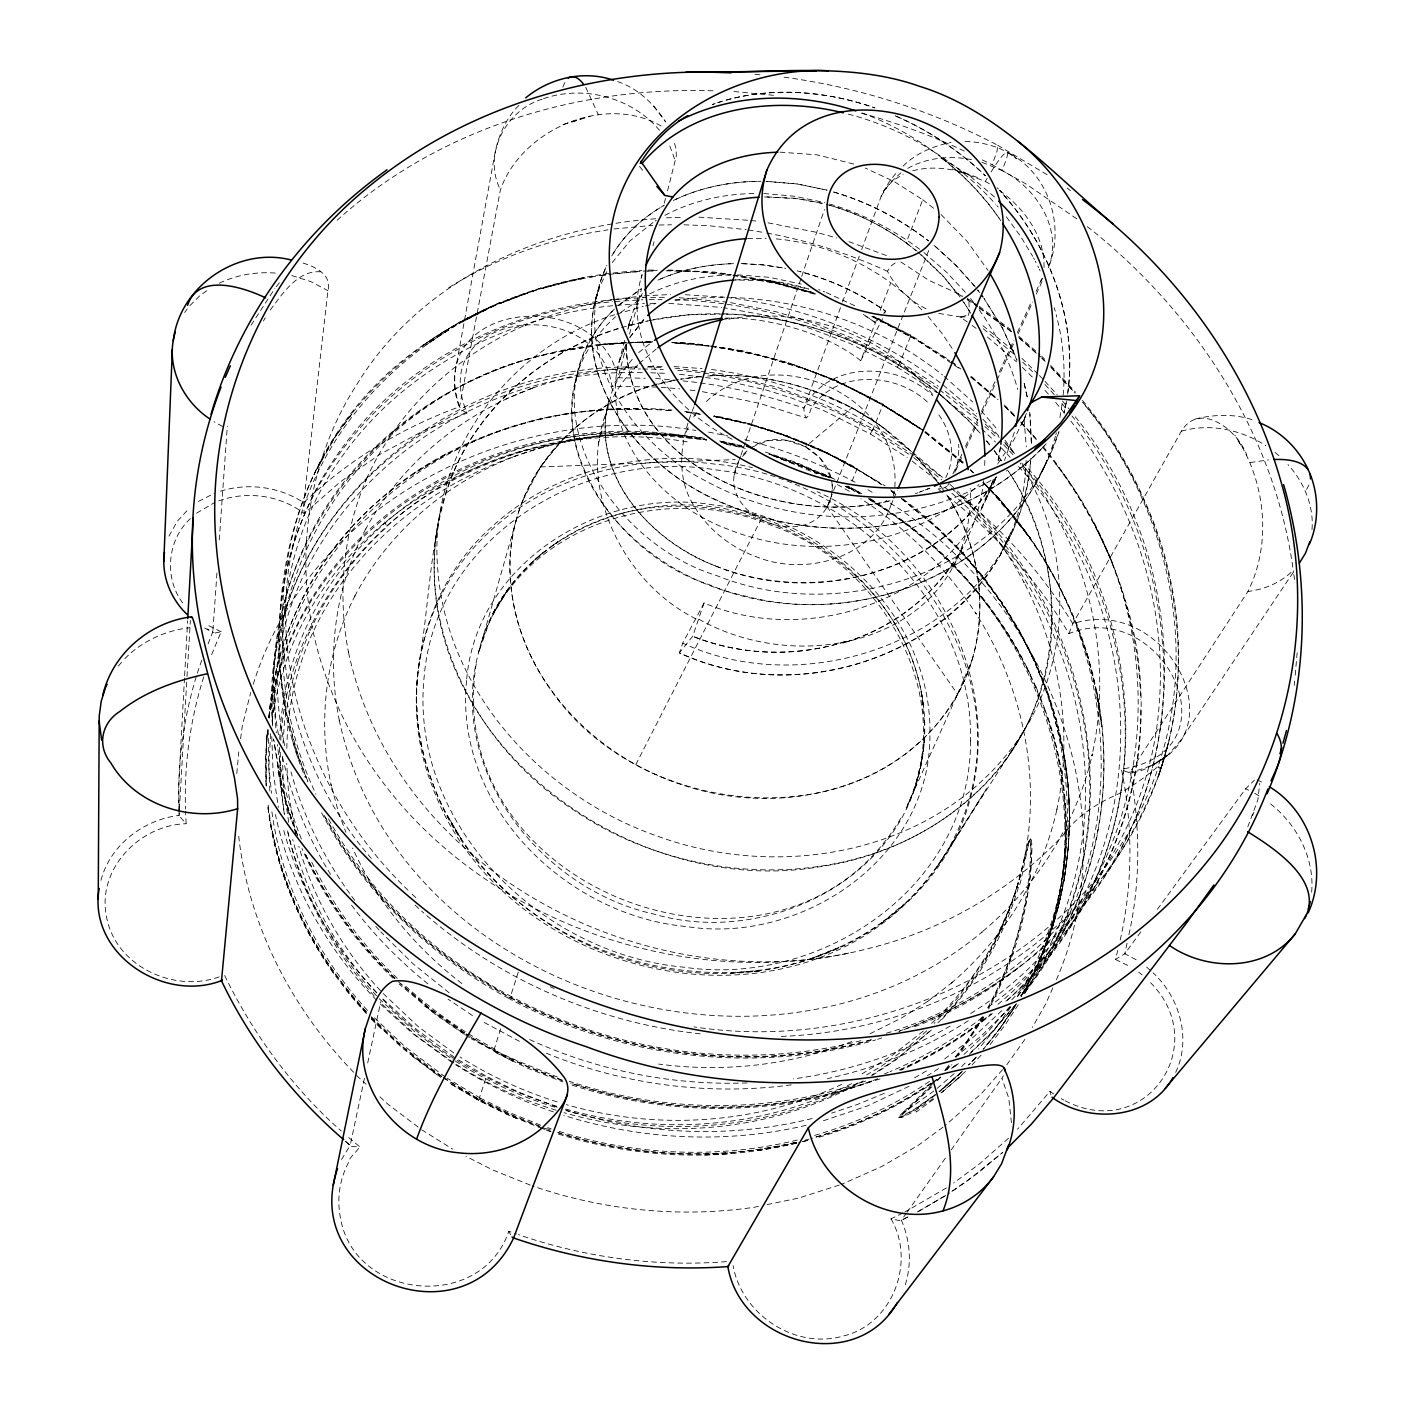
<?xml version="1.0" encoding="UTF-8"?>
<svg xmlns="http://www.w3.org/2000/svg" width="1415" height="1415" viewBox="0 0 1415 1415"><rect width="100%" height="100%" fill="white"/><g stroke="black" fill="none" stroke-linecap="round" stroke-linejoin="round"><path stroke-width="0.75" stroke-dasharray="5 3.75" d="M279.02 636.184L280.453 673.399L285.971 710.878L298.848 758.316L307.798 781.717M1011.442 1122.696L1008.754 1098.146L1001.926 1078.248L1004.562 1073.614M271.786 736.561L273.042 770.91L278.348 807.381M984.858 460.459L984.575 469.161M1140.773 709.782C1142.223 820.824 1085.977 925.905 1006.826 1000.953M1297.148 652.775L1294.902 678.829M626.138 344.694C629.321 469.851 784.405 527.459 890.406 500.698M236.783 773.563L238.781 751.896M894.828 486.919C901.656 393.565 768.769 337.937 704.334 403.576M1044.005 267.488C1044.871 234.978 1022.603 206.413 997.062 188.584M268.266 729.751L268.549 764.259L271.574 793.249M280.258 752.179L281.143 788.403L284.503 814.722M466.26 1033.887C495.232 1053.379 525.849 1064.133 558.89 1077.664M279.374 747.332L280.241 783.769L284.556 816.331M279.728 739.302C286.272 546.172 476.413 417.885 658.364 433.521M1026.123 460.459C1022.638 628.384 821.637 719.651 679.377 652.863L682.72 643.135L704.086 602.949C812.44 649.308 958.839 595.963 993.595 478.765M266.409 741.584L266.02 785.413L265.578 757.432L267.559 729.786L266.409 741.584L267.541 730.794M184.498 677.944L178.715 783.397L179.121 815.783L186.161 823.742L185.524 811.22M184.622 675.733L187.629 620.814M1311.988 529.546C1314.004 505.668 1303.816 482.073 1288.004 464.562M100.978 880.307C110.122 845.02 143.569 819.621 179.086 815.429L186.868 678.758M186.992 676.671L190.371 620.495M279.286 626.951C281.709 558.465 298.795 489.112 338.362 432.318M286.838 748.305C289.438 538.991 513.309 403.204 706.704 440.012L657.091 435.024C482.037 417.443 292.852 536.515 269.098 718.059M1311.652 892.158C1314.73 856.871 1295.68 822.327 1267.663 801.704M626.191 342.589C557.563 345.189 489.873 366.361 431.628 402.656L430.974 403.063C378.336 436.952 334.223 484.62 306.931 541.149C278.826 598.368 270.601 663.44 272.423 726.532M283.035 743.123L284.468 722.004L289.774 691.015L298.123 660.964L297.575 662.362L309.354 632.081L308.806 633.46C327.007 593.416 353.502 557.386 385.924 527.689L386.348 525.354L384.579 522.029M272.334 721.42C278.702 550.913 436.581 417.956 601.64 410.297M216.955 573.004L212.816 631.886L215.328 632.983L221.147 631.727L210.393 657.692M219.272 539.999L227.32 426.145M739.532 459.433C707.836 516.882 815.96 558.394 831.649 495.126M614.8 299.52C505.013 309.867 397.226 365.371 335.019 458.053C271.362 550.523 262.589 674.672 305.269 777.56M637.794 364.946C557.881 442.524 606.327 575.87 698.161 619.982L698.674 619.116C808.106 680.686 973.874 636.538 970.602 488.546M657.108 387.038L612.005 386.401C598.421 291.773 424.058 310.433 467.038 413.039L422.324 431.38L379.751 454.445L340.131 481.984L304.207 513.557L303.712 502.679L327.944 290.676C332.242 273.979 313.935 266.091 301.006 262.465M1063.143 395.086C1065.601 368.13 1063.072 340.785 1056.156 314.643M280.771 740.204C287.935 601.711 397.014 483.258 528.785 449.068C576.595 435.625 626.863 431.31 676.317 435.643C679.412 434.794 668.092 434.14 667.668 434.157M269.08 716.45C277.075 605.744 348.285 504.766 446.079 453.95L446.662 453.614C515.431 417.301 594.831 403.187 672.072 410.032M270.619 733.624L268.85 766.541L269.964 794.31M1294.247 685.338L1294.69 681.004M267.506 730.511L265.825 754.46L266.374 786.156M268.885 717.829C272.193 679.395 282.063 641.561 298.477 606.628M268.903 717.493L270 707.022M614.711 314.731C508.144 347.577 428.002 454.905 437.659 567.804C446.22 692.483 543.501 796.963 658.665 836.601C775.261 878.786 920.581 856.128 1003.217 758.776C1073.879 677.785 1076.974 552.416 1020.18 463.112M440.472 511.08C392.733 725.011 623.343 902.841 823.07 866.157C912.003 852.838 996.585 796.84 1032.543 712.736C1066.875 634.804 1054.21 541.538 1008.311 471.053C1074.551 568.282 1065.336 711.604 976.881 792.188C869.093 894.068 692.784 891.185 573.871 810.176C474.679 746.13 409.625 619.682 442.966 502.184C465.517 418.645 535.967 353.697 617.612 328.634M273.236 677.52C285.848 493.923 464.686 365.618 640.588 368.997M983.602 480.711C975.996 556.042 917.804 620.318 846.276 641.968M443.514 1077.558L479.066 1099.455L519.075 1118.575L539.858 1126.694M1067.6 394.113C1078.089 320.338 1049.399 244.671 999.627 190.441C1048.975 244.264 1077.629 319.118 1067.83 392.362M1059.923 417.567L1062.4 402.037M280.612 608.715C294.833 440.826 450.023 314.218 612.536 301.784M618.443 328.704C561.26 346.091 509.595 382.351 475.635 431.77C427.666 499.654 433.149 586.641 418.699 664.838C408.9 734.898 433.132 806.851 477.598 861.01C550.541 950.013 675.132 992.463 787.147 965.631C821.549 956.964 854.625 942.461 883.278 921.377C930.416 888.585 956.275 835.664 986.573 788.792L936.978 866.953L1017.916 741.106L1031.942 716.485M324.123 815.358L344.199 848.699L359.481 870.154L385.163 900.895L404.053 920.281L430.496 943.911L459.663 966.144L510.267 997.964L511.629 996.744C617.524 1053.255 744.661 1070.713 861.222 1040.609M1000.493 447.228L997.717 463.147M240.568 738.789L242.354 725.7L250.685 692.536M435.625 540.459L437.518 526.751M1000.476 446.733L997.451 464.102M476.254 663.812C438.685 894.846 785.343 1019.384 902.186 815.801M893.484 495.94L894.298 490.527M272.158 720.978C296.566 527.636 504.341 410.067 687.265 441.869M269.08 717.759C294.019 522.63 503.899 404.283 688.521 436.492M1082.422 400.339C1115.851 440.224 1141.321 486.512 1158.443 535.577L1158.708 536.356C1184.32 612.695 1185.876 697.471 1159.239 773.757C1159.999 771.953 1161.007 768.274 1158.602 766.541C1096.006 953.905 882.854 1055.908 694.058 1026.883M1159.982 771.423L1164.952 755.575L1158.531 775.774L1158.85 774.854M661.141 126.006C604.7 93.213 521.268 129.862 500.397 189.893L459.574 406.759L461.626 410.067L467.038 413.039M627.836 329.394L633.319 310.716L642.304 293.506M364.433 1078.371L350.213 1145.283C351.203 1147.229 354.404 1146.486 356.279 1146.734C364.911 1145.637 348.231 1157.24 349.027 1161.556C340.06 1177.881 336.841 1197.232 340.078 1215.573C352.176 1300.385 481.401 1312.572 508.799 1231.262L516.475 1233.951M367.705 1062.948L380.759 1001.572M674.601 380.281C580.203 395.634 500.539 484.319 510.603 582.343C518.102 678.298 594.848 757.609 684.294 785.52C772.625 814.952 881.545 794.611 940.922 719.245C992.799 655.711 991.013 560.393 945.998 493.711M1127.083 943.151L1124.819 953.745L1115.391 959.423L1118.434 947.82M1128.887 934.678C1140.879 881.244 1140.065 825.458 1130.32 771.723L1247.924 591.47C1272.421 542.617 1265.399 479.72 1234.747 435.042M667.562 190.795L676.335 156.021L676.016 148.38L673.735 141.022M479.42 649.538C445.23 767.691 539.911 889.257 654.314 914.161C765.144 946.494 902.062 880.678 921.625 761.217C943.009 647.61 852.414 538.461 744.414 513.415C638.006 482.179 505.084 539.168 478.571 652.527M1120.22 940.02C1132.937 884.021 1132.955 825.334 1121.423 769.123C1240.495 751.56 1162.122 595.892 1068.891 633.637C1037.036 579.584 994.356 532.093 944.566 493.976M1042.413 447.83C960.467 533.561 822.628 550.187 717.387 500.326C638.59 466.384 569.06 377.628 598.527 288.855C566.884 385.711 649.644 478.5 736.684 508.516C838.14 547.817 964.057 528.662 1041.139 449.156M595.856 299.202L600.827 280.223L606.77 265.401M598.35 444.009L612.412 390.062L621.256 373.1L633.991 357.128M516.475 519.464L478.836 651.837L490.368 619.275L507.826 589.542L492.579 614.145C507.737 584.837 530.943 560.446 557.899 541.644L552.416 545.748C686.735 448.643 905.105 540.919 923.57 707.146L920.917 689.901L924.649 724.48L924.526 721.509L923.924 745.298L920.528 767.814L914.338 789.747L922.032 758.9L924.154 741.778C922.704 764.843 916.018 787.253 906.184 808.089L957.548 694.199C992.198 632.558 984.805 553.601 946.918 495.162M628.048 328.333L630.135 319.896L627.959 328.103M639.509 166.404L644.196 172.135M937.897 1022.904C976.562 982.841 1004.88 932.945 1019.26 879.14C1020.746 880.307 1030.315 817.463 1031.995 846.842C1030.774 903.318 1015.758 959.37 988.696 1008.948M732.139 439.251C672.903 410.474 620.159 342.872 642.162 274.28M595.609 300.033L600.084 286.113L606.787 271.662M624.705 340.396L618.744 362.912C599.783 436.881 661.99 504.642 727.222 528.945C810.406 562.728 913.577 547.428 979.021 484.461M626.757 344.659L617.842 378.159L612.005 386.401M629.551 334.082L641.649 288.483L619.487 304.526M652.987 245.715L654.048 241.735M664.254 203.229L666.465 194.952M693.969 406.777C680.527 438.508 674.637 476.731 694.8 507.136C709.039 530.625 732.033 548.153 757.803 557.315C807.558 576.949 877.123 556.679 892.122 501.087M1014.36 432.247L1004.491 460.441M905.299 1284.714C911.932 1263.683 910.216 1240.389 901.39 1220.243L905.901 1213.875M1055.891 434.547L1056.351 432.849M1159.769 772.095L1168.33 743.07L1159.292 773.404M1020.569 874.222C1012.68 903.955 1000.936 932.697 985.211 959.158L985.689 958.397L958.362 997.239L934.218 1023.452M1055.413 436.227C1015.917 578.275 838.741 639.668 709.393 584.731C602.896 551.089 515.679 405.734 615.56 316.748M203.742 676.812C190.264 719.474 184.091 764.418 185.489 809.132M641.048 278.454L642.021 275.341M542.334 1128.657L506.959 1114.383L478.588 1100.304L486.477 1076.355L457.982 1059.57M1068.891 633.637L1072.8 623.732L1181.366 431.186C1200.256 400.215 1238.514 431.186 1246.845 455.329M1159.628 772.608C1117.337 885.047 1027.909 985.795 912.215 1027.573M656.171 384.65C590.639 402.656 533.19 453.985 516.104 520.844C500.662 578.47 516.05 641.19 550.329 689.123C640.27 821.956 872.737 843.871 957.548 694.199L827.138 506.853C850.044 463.059 790.101 423.403 753.364 446.167M1047.684 717.547C1073.808 795.265 1072.057 882.482 1040.043 958.203C1061.215 907.422 1069.245 851.459 1064.115 796.716L1064.168 797.229C1056.687 718.82 1022.284 644.09 970.902 584.766L971.097 584.979C941.7 551.319 907.068 522.365 868.969 499.053M993.401 479.225L980.683 510.019L996.673 476.837M734.173 475.21L740.558 456.391M740.947 455.259L745.192 442.771M745.9 440.684L801.102 278.224M801.686 276.473L824.45 209.491M954.842 472.398L957.69 462.811L958.875 449.404M1159.044 774.164L1158.655 775.261M1159.115 774.111L1158.195 776.658M1158.584 775.491L1157.983 777.277C1102.32 933.051 940.409 1031.73 778.834 1036.47M704.086 602.949L692.696 636.255L679.377 652.863C828.73 721.031 1017.792 625.2 1030.827 458.336C1020.781 623.82 822.734 707.871 682.72 643.135M1159.504 772.802L1159.026 774.359M1158.407 776.074C1204.059 649.202 1168.029 502.944 1082.157 401.63M1158.337 776.287L1158.248 776.534M1158.903 774.73L1158.461 775.968M1011 957.301C1022.125 920.953 1035.692 875.407 1029.819 839.042C1023.063 863.575 1018.199 888.815 1007.975 912.321L1017.562 885.383L1016.961 887.24L1024.601 857.791L1024.177 859.595C1041.635 775.049 1021.966 685.143 975.536 612.907L976.102 613.827C946.228 568.034 906.927 528.29 860.851 498.77M1010.876 957.69L998.477 987.9L988.36 1007.869M840.492 307.674L803.897 408.139C804.162 415.886 806.568 423.863 810.972 408.9C836.389 368.572 898.437 372.286 929.39 403.983M842.562 301.979L860.249 253.48M861.7 249.482L882.093 193.873L889.504 181.262L897.234 171.693M253.25 684.276C309.319 502.643 514.052 399.967 695.985 430.461M1247.782 826.838L1257.864 799.864L1259.704 783.344M1252.54 815.73L1253.867 812.263M724.763 318.18C760.881 316.518 823.601 330.544 860.691 360.737L877.335 317.809M880.183 310.398L890.796 282.788C856.5 257.831 815.465 241.647 773.032 238.657M916.513 250.88L906.131 242.867L922.704 199.727L894.28 181.633L865.308 168.084M860.691 360.737L882.624 318.623M884.729 313.193L885.525 311.141C858.764 292.551 828.659 278.702 797.016 270.849M201.761 660.186C183.915 709.764 176.999 762.88 179.086 815.429M208.076 643.931L212.816 631.727L207.156 628.95M827.138 506.853L903.513 314.095M904.327 312.043L929.514 248.492M562.799 87.129L565.275 81.681M482.851 638.607C522.117 523.921 667.456 480.552 773.28 526.097C881.757 564.32 958.273 695.596 907.404 805.56M852.042 481.171L857.225 468.471C812.723 443.178 764.224 425.278 713.974 415.568M908.89 454.215L872.365 430.832L883.208 404.159L836.796 380.759L788.155 362.576M937.791 388.506L899.374 363.973L910.977 335.355L949.553 360.241M1076.78 218.83L1026.406 184.233L992.145 164.741L997.044 151.246L997.663 145.25C930.787 110.158 857.791 86.952 782.919 77.029M965.101 141.341C983.425 142.19 1002.368 146.895 1016.748 158.798L1007.568 152.395C1048.621 172.984 1065.831 226.365 1048.197 268.001C1063.602 229.548 1036.381 187.523 1001.944 170.472C1016.129 137.432 999.804 156.906 990.836 172.506M1036.169 291.278L1041.758 278.737M500.609 1028.758L493.534 1051.557L527.654 1068.201L562.993 1081.98M1024.159 419.158L1024.761 417.743M624.687 346.852L618.744 362.912L626.102 343.969M1026.441 413.516L1013.883 439.906L997.752 463.802M957.548 694.199L972.317 659.16M605.638 267.824C568.547 351.185 630.506 442.524 704.458 480.269C792.435 528.785 905.848 529.705 993.188 479.207M1175.653 1072.375C1191.66 1038.893 1179.615 997.292 1153.066 972.812M891.22 504.518L892.953 500.486M893.82 498.469L897.287 490.421M686.169 432.123L689.583 424.217M1040.255 957.69L1021.471 995.682M1023.576 420.556L1021.718 424.712L1026.423 414.896M224.667 975.501C252.011 1031.995 292.321 1088.223 341.245 1130.974M1052.848 987.865L1045.72 1003.925L1032.331 1027.467M1056.404 979.817C1131.469 805.825 1042.643 596.476 886.126 500.521M952.896 473.972L961.846 454.321M965.472 446.344L977.907 419.105M981.939 410.244L995.116 381.342M999.308 372.127L1013.883 340.184M1017.367 332.507L1031.623 301.236M955.974 470.116L962.359 456.108M966.02 448.095L977.889 422.077M981.55 414.082L996.142 382.068M997.062 380.069L1013.494 344.04M1018.057 334.028L1032.667 302.014M1036.328 294.019L1042.714 280.011M168.951 536.126L177.246 521.339L188.973 508.569M1308.91 485.009L1305.444 491.589M945.768 477.562C956.487 456.78 951.446 430.779 937.314 412.879M1010.858 532.429L1004.968 544.722L1010.593 533.49M518.297 972.14L509.683 998.902C620.513 1058.332 754.46 1074.799 875.655 1039.937M985.831 499.407L995.912 478.429M298.141 607.406C357.146 478.518 500.892 405.592 639.12 409.041M676.688 435.608L676.635 435.678C572.226 426.057 463.006 457.894 384.579 527.919M950.119 845.639C1041.599 678.475 890.247 479.756 715.353 464.191C629.109 452.57 535.896 479.826 476.36 544.934C416.753 608.185 400.48 705.484 432.088 785.838C497.85 969.116 762.331 1040.945 905.37 904.079C1040.874 779.683 973.52 561.985 817.18 491.677M952.985 567.291L963.721 545.394C939.79 591.452 896.279 625.837 847.143 641.685C843.181 642.958 840.227 643.843 845.975 642.074M926.064 308.735C909.58 300.864 895.872 287.44 887.435 271.256L891.255 265.79L897.075 261.527M341.51 1159.504L350.213 1145.283L343.686 1139.694M1002.404 549.816L1005.446 543.731M996.001 938.198L1009.231 909.067L999.857 930.469C982.806 965.667 959.193 997.699 930.557 1024.372M635.795 764.613L760.739 520.03M881.067 196.349L889.292 183.614L900.895 172.807M522.754 500.574L540.282 466.968L564.408 437.518M987.635 1007.958C1014.626 958.574 1029.642 902.717 1030.881 846.435C1032.296 814.775 1019.967 892.883 1018.659 886.427C1003.996 937.137 976.492 983.956 939.666 1021.754M730.565 302.598L775.827 311.689L816.313 323.77L859.135 340.909L900.188 361.975L897.269 367.21L849.619 343.261L799.705 324.654L762.88 314.784L723.543 307.692M674.92 368.148L721.615 373.843L776.552 387.038L825.989 405.291L873.126 428.957L870.331 433.963L823.618 410.509L791.162 397.863L766.293 390.009L720.182 379.415L678.139 374.091M1021.842 994.887C1122.696 824.238 1036.275 594.548 870.225 500.344M1024.778 993.542C1073.348 907.103 1079.061 799.493 1044.075 707.164M251.056 325.22L274.899 288.43M996.16 477.067C943.098 572.527 814.58 606.734 716.238 566.212M263.438 321.01L265.312 317.738M983.743 1017.597L958.203 1055.961M982.682 1016.589L967.825 1040.202L954.701 1057.942M995.771 477.669C925.162 606.522 718.608 618.656 631.09 502.661C609.812 474.131 598.881 436.138 608.662 401.153C589.86 474.29 650.688 541.75 715.389 565.876M1017.367 996.549C1093.883 874.258 1079.574 709.127 995.293 594.477M611.74 255.991C623.962 235.031 642.233 217.945 663.193 205.883M1011.141 751.701L1024 730.388M1018.234 1004.809L1004.951 1025.15L989.563 1045.278M983.443 1016.784L955.939 1057.606M1016.412 1003.819L998.955 1029.943L984.946 1047.348M952.33 168.88L985.282 181.456L987.192 178.361M629.763 337.407L645.947 317.066M883.331 191.467L892.547 180.819L903.177 174.275M1103.399 876.964C1198.806 738.082 1176.024 543.484 1071.951 415.957M629.834 337.442L644.391 318.623M1015.634 1005.446L998.955 1029.89L983.054 1049.541M613.12 253.709C625.589 233.387 643.737 216.866 664.431 205.175M713.372 416.417C763.676 425.738 812.635 443.125 856.783 469.055L885.242 485.964M1009.744 1014.643L1014.803 1006.826M1066.096 931.795C1163.413 789.694 1135.219 587.95 1021.152 463.696M1014.608 1007.232L998.955 1029.943L1005.357 1021.046M1010.752 1006.985L994.073 1030.35L978.508 1048.957M612.235 262.536L630.135 240.745L653.907 221.819M947.608 485.557L950.402 481.365M876.062 317.809L910.942 335.39L874.134 316.695M1293.151 572.456L1179.933 741.354L1167.287 755.628L1153.932 764.542L1167.287 755.628C1155.312 762.19 1135.785 779.948 1121.423 769.123M270.212 309.973C282.452 293.931 297.61 270.07 320.498 271.804M1040.75 281.231L1042.908 278.136M424.04 344.57L423.333 345.048C252.118 462.847 239.719 707.429 371.331 858.445M942.478 858.799C819.656 1047.861 504.536 986.644 432.548 783.026C398.234 696.799 420.414 591.382 489.661 528.768C558.766 464.032 662.043 444.469 752.426 467.711M907.033 1212.284L946.246 1156.904M951.251 1149.829L1001.926 1078.248M693.704 416.947L698.568 410.12M1006.79 1064.841L1025.698 1038.256M184.675 312.538L187.187 309.001M1017.81 996.178C1137.236 841.271 1090.346 606.115 943.416 486.141M1024.089 993.277C1138.863 841.041 1096.873 613.013 957.301 491.093M1140.844 931.866L1124.819 953.745L1136.121 959.724M1157.382 909.297L1245.66 788.809L1254.398 780.213M342.978 425.703L352.689 412.791L334.294 438.155C373.631 377.557 432.778 331.411 498.805 303.022L459.716 322.001M1000.458 1027.803L983.637 1048.798M540.707 1125.19L510.001 1112.774L480.428 1098.199L479.137 1099.473L443.549 1078.035M1053.644 1093.901L1050.036 1091.266L1017.491 1129.258M276.243 286.732L281.656 279.94M1009.779 1006.649L987.352 1032.366L962.306 1056.068M1016.147 1003.943L991.119 1032.879L970.23 1052.99M945.874 1068.926L949.66 1064.221M946.83 1070.129L950.632 1065.407M945.468 1070.501L950.703 1064.045M942.938 492.738L938.057 489.006L940.232 486.353M1014.467 1006.313L992.41 1031.942L969.381 1054.228M1020.427 995.753C1050.16 960.325 1072.924 919.078 1086.95 875.001C1110.138 803.03 1108.829 724.144 1086.649 652.103L1086.472 651.554C1066.096 587.791 1030.438 528.856 982.788 481.825M118.259 666.094L123.671 659.885M1011.831 999.839C1139.836 863.575 1124.571 638.253 1002.598 503.687M863.362 314.484L875.461 322.708L879.263 318.34M883.65 313.299L885.525 311.141C859.648 293.188 830.676 279.657 800.2 271.662M1002.527 1069.652L981.302 1093.707L944.778 1125.88M933.829 1082.563L936.5 1079.521M937.438 1080.777L940.126 1077.735M189.928 305.605L199.48 296.053L209.544 288.66M975.996 1057.376L968.762 1065.035M518.88 105.4C506.641 117.498 499.353 133.664 495.515 150.291L454.869 373.047C453.596 384.739 455.17 396.66 459.627 407.555M1010.788 1006.808L980.454 1036.7L954.117 1057.819M981.055 1055.201L972.123 1064.823M975.2 1058.19L968.957 1064.752M743.353 454.321L748.004 449.882M976.244 1057.076L968.691 1064.947M1001.855 1010.558L972.158 1038.203L942.302 1060.702M190.406 518.58C166.793 540.176 163.716 579.23 183.702 604.24M932.414 1084.014L903.796 1111.659M930.522 1087.091L898.843 1117.708L902.116 1117.443L912.215 1112.438L935.757 1096.908M931.901 1086.738L899.038 1117.567L914.32 1109.395L935.333 1094.556M742.521 456.408L748.517 450.341M903.46 1111.978C902.434 1112.951 896.509 1118.045 900.17 1117.602M614.517 309.071C518.757 401.471 610.413 543.342 716.521 575.516C843.977 627.199 1015.793 569.06 1058.968 431.681L1050.072 454.604L1041.033 472.787L1047.277 460.176C999.238 574.773 858.976 627.181 743.016 595.52C645.771 574.808 546.137 478.73 577.974 372.516L575.516 382.74C580.362 355.324 593.398 329.341 613.562 310.009M961.616 1066.574L967.4 1060.808M961.227 1072.429L939.525 1091.779M124.803 658.665C141.96 641.137 165.52 630.453 189.787 627.676M965.472 1071.456L940.391 1093.954M929.655 1031.217L898.755 1057.465L871.428 1075.347M961.51 1072.022L953.25 1079.893M931.371 1030.014L895.89 1059.835L872.454 1075.347M962.465 1071.12L937.561 1092.928M957.99 1078.69L962.801 1074.144M960.325 1073.154L940.833 1090.7M1008.506 1138.226L979.693 1163.696L953.622 1183.028M639.156 363.514L656.206 349.027M951.234 983.195C1004.261 938.057 1042.43 875.832 1057.306 807.7L1056.846 809.645C1073.401 732.705 1059.994 650.918 1023.54 581.53L1024.177 582.679C1006.383 549.781 984.433 519.093 958.096 492.508M638.678 352.547L652.633 341.563M954.17 1073.614L937.101 1088.436M337.088 220.262C439.075 127.845 580.097 85.413 716.326 90.949M957.177 1079.256L940.957 1092.928M997.946 1004.332C1160.105 870.95 1156.621 613.102 1017.173 465.057M1005.888 1001.219C1164.545 866.705 1160.707 612.217 1023.965 463.978M951.853 1080.901L953.073 1079.822M923.305 1031.057L892.034 1055.519L859.436 1075.471M903.088 166.086C916.089 153.209 933.299 146.046 951.004 142.42M530.572 563.453L543.714 551.974L534.817 559.721M950.615 1081.997L946.865 1085.217M926.719 1030.881L909.226 1046.039L881.563 1066.185L866.564 1074.922M1291.064 572.385C1279.248 583.245 1263.754 589.542 1247.924 591.47M618.461 305.428L640.5 289.244M884.357 920.475L883.278 921.377L904.309 903.778M751.506 447.317L768.221 440.684L787.165 440.49L805.489 446.716L851.901 407.803L879.67 424.995L910.694 450.89C852.131 406.37 781.451 378.318 708.526 369.103M954.577 1066.786L959.529 1062.63M945.609 1086.278L939.242 1091.496M952.383 1067.865L958.362 1063.072M1075.241 416.806C1209.1 581.194 1194.649 839.661 1017.244 968.408C981.285 995.382 941.205 1016.589 898.808 1031.464M992.339 1013.529C964.623 1036.558 933.635 1055.608 900.736 1070.288M946.918 486.424L943.345 488.157M620.707 312.379L643.524 297.097M676.512 435.82L706.403 439.57M982.134 1017.473C954.135 1039.618 923.005 1057.73 890.106 1071.58M933.865 1091L903.478 1112.827M944.601 1070.465L951.924 1064.734M934.926 1094.98L915.593 1109.183L900.842 1117.372M935.527 1094.962L915.93 1108.953L916.177 1112.031L935.174 1098.128M952.684 982.098L926.807 1002.121L928.169 1001.077L901.726 1017.916L867.625 1034.966M955.337 1065.548L951.464 1068.378M988.165 1007.091C1114.065 918.37 1171.372 747.81 1125.456 600.774L1125.296 600.172M196.544 513.185L214.691 502.502M943.009 1127.171L918.423 1145.23L881.457 1166.65L841.359 1184.426M655.676 218.759C538.832 226.789 419.654 281.567 357.093 384.066C301.837 469.32 291.278 580.079 325.521 675.344L325.733 675.963C401.011 891.609 656.825 1004.951 871.711 947.714C944.371 929.213 1011.477 889.894 1062.983 835.416C1077.31 815.518 1097.191 803.136 1119.212 793.62C1132.99 785.803 1145.991 776.676 1158.054 766.417C1200.451 642.711 1165.199 501.671 1082.829 402.603M1017.792 967.966C981.975 995.152 941.7 1016.324 899.25 1031.075M931.105 1083.076C894.704 1108.246 853.687 1126.464 811.166 1138.509M932.644 1082.369L940.374 1076.939M940.816 1077.31C903.124 1104.637 860.603 1125.226 815.871 1138.138M951.906 1191.377L977.659 1173.247L1002.828 1152.288L967.63 1180.711L948.439 1193.765M1006.26 471.089L1007.851 470.028M970.69 1013.476C1159.433 896.792 1190.333 631.868 1054.847 462.776M929.46 1081.396C894.121 1105.593 854.784 1123.917 813.625 1135.679M931.07 1083.43C895.783 1107.344 856.588 1125.42 815.606 1137.112M938.587 1068.608L927.356 1075.789M946.423 1187.893L904.822 1212.071M968.32 1020.728C925.41 1048.391 877.3 1067.741 827.457 1078.601M655.092 221.058L656.295 220.316M448.803 287.652C497.036 257.477 551.779 238.215 607.972 229.849M446.079 453.95L414.294 473.07M198.418 501.441L214.567 493.216M994.851 478.235L996.514 477.244M926.436 1070.925L913.294 1078.566M950.173 1026.087C902.027 1053.715 848.363 1071.473 793.408 1078.902M863.079 1080.883C773.28 1132.071 662.644 1141.321 563.984 1112.668M858.003 1082.864C769.548 1130.214 662.538 1138.314 566.584 1110.793M918.848 1211.24L946.67 1194.932L917.274 1211.983M909.102 1086.278L867.112 1106.07L820.594 1121.706M907.776 168.367C926.931 157.543 950.084 155.402 971.451 159.63M664.926 215.345C693.209 200.258 725.453 193.554 757.379 193.448M902.876 1213.08L890.99 1218.846L900.188 1220.756L908.147 1216.776M507.702 398.269L505.986 398.959L534.375 387.356L532.783 387.993C462.652 413.516 400.887 463.43 365.441 529.599L366.538 527.406C334.966 586.429 326.016 656.348 339.582 721.721L339.105 719.492C397.049 993.383 771.723 1108.776 982.381 931.76L980.843 932.963C1036.151 887.364 1076.426 823.813 1092.433 753.824L1091.885 755.911C1109.749 676.901 1096.377 592.584 1059.269 520.985L1059.888 522.294L1044.535 495.392L1021.842 463.129M907.263 1217.289L900.842 1220.614M649.75 293.86C674.601 281.603 702.282 275.642 729.892 274.917M899.834 1069.881C932.467 1055.165 963.367 1036.594 991.119 1013.936C965.03 1035.409 931.388 1056.209 898.313 1070.448M673.345 200.488C700.549 187.222 730.954 181.35 761.093 181.297M841.695 1084.403C756.477 1124.554 656.595 1130.744 566.354 1104.637M675.963 199.232C701.522 187.328 729.751 181.774 757.874 181.332M851.565 1083.678C763.959 1128.551 659.408 1136.139 565.222 1108.882M219.325 283.195C237.066 274.669 257.141 271.468 276.703 273.183M657.94 280.099C681.588 269.469 707.482 264.304 733.341 263.668M884.304 1093.317L857.525 1104.443L831.649 1113.163M660.557 278.95C684.471 268.708 710.507 263.897 736.472 263.615M929.85 488.157L920.634 491.766M851.795 1041.493C790.79 1065.407 723.507 1072.676 658.629 1064.062M884.534 1073.861L888.266 1072.358M919.078 492.332L929.319 488.316M877.76 1078.725C780.09 1115.957 669.49 1116.329 570.634 1083.182M880.006 1078.902L836.23 1093.247M542.21 99.174C505.456 110.264 482.621 154.571 500.397 189.893M871.905 1080.936C775.508 1115.551 667.615 1115.215 570.599 1083.023M715.123 103.543L712.258 104.569L720.978 101.632M917.84 492.774L915.346 493.658M571.908 122.026L590.161 116.384M218.688 500.928C246.9 490.527 280.294 495.197 304.207 513.557M865.697 1080.989C770.556 1114.153 664.519 1113.269 569.201 1081.237M616.728 314.077L643.277 306.401M543.59 98.643C583.811 84.723 632.134 97.6 659.514 130.322M886.374 1033.233C1032.437 990.164 1149.758 856.146 1159.327 702.176C1167.004 601.605 1132.425 500.291 1070.872 421.122M839.325 1185.062L798.732 1198.063L766.983 1204.625M532.783 387.993C566.584 376.266 601.941 368.678 637.723 367.051M219.237 976.881C173.656 993.365 114.916 965.844 106.426 916.212C96.874 868.934 139.926 824.803 186.161 823.742M877.707 1039.282L881.828 1037.991M563.011 124.502L580.628 119.019M718.042 102.57C768.964 86.085 824.91 90.472 874.983 107.911C826.802 91.144 773.351 86.474 723.932 100.748M871.463 1039.83C667.261 1097.969 426.039 1005.004 324.477 816.066M552.717 285.459C432.654 315.969 326.6 409.253 296.283 531.545C261.404 661.3 315.156 802.181 410.527 892.617M621.556 327.519L647.433 320.922M220.351 491.2C248.014 482.515 279.48 486.654 303.712 502.679C348.125 460.158 401.825 427.684 459.574 406.759C423.669 300.511 597.784 283.831 617.966 377.77L645.222 378.247M870.968 1039.848C751.206 1073.154 619.399 1055.732 510.178 997.327M563.365 282.717L542.157 288.465L584.289 277.517C526.946 289.509 471.513 311.424 423.333 345.048C487.185 300.051 564.001 274.528 641.897 270.566M805.011 1140.172L809.115 1139.057M1181.366 431.186C1209.913 422.908 1241.38 429.736 1265.965 445.76M812.157 1118.504C731.201 1138.668 644.727 1135.148 565.293 1109.891M802.995 1141.604L809.362 1139.977L798.679 1142.524M1195.197 419.035C1214.123 414.4 1234.358 413.64 1253.018 419.99M912.799 170.791C934.395 165.06 957.495 169.093 977.747 177.724M835.823 1093.353C748.553 1116.559 654.703 1112.544 569.131 1084.155M555.016 352.795C377.451 386.49 242.089 568.406 285.512 748.942M796.539 1143.037C717.688 1162.387 633.637 1157.948 556.413 1133.433M658.205 384.173L678.475 379.432M797.353 1140.03C718.219 1159.31 633.849 1155.613 556.431 1130.532M561.048 283.23L584.943 278.083M795.018 1142.453C716.874 1160.671 633.902 1156.709 557.545 1132.265M628.419 325.397L651.289 320.197M653.376 319.719C752.108 300.511 857.861 328.704 936.288 391.088M645.381 305.941L655.853 303.571M806.143 1125.35C726.408 1144.01 641.72 1140.101 563.736 1115.338M796.61 1143.232L757.609 1150.678M563.736 350.902C387.056 380.016 245.113 553.46 278.49 734.951M796.769 1142.276C718.006 1161.007 634.221 1157.24 557.174 1132.513M889.929 500.733C784.246 527.176 630.559 470.116 626.102 345.791M649.45 320.498L687.425 314.873L724.073 314.024M611.598 299.839L581.848 306.047L552.929 314.537L525.071 325.291L526.84 324.495C456.196 355.024 395.952 410.916 365.141 481.949L366.29 479.561C342.925 533.72 337.318 594.707 348.514 652.51L348.037 650.086C393.158 868.969 641.72 999.185 852.414 952.277M758.511 1206.376L754.266 1207.26C679.872 1218.103 603.25 1210.391 532.235 1185.876M571.872 280.754L592.867 276.668M561.649 351.221L599.182 345.136M722.711 319.595L731.909 317.844M1250.117 462.563L1268.494 459.893M728.813 319.136C775.986 310.504 825.759 319.365 867.908 341.952M570.493 349.487L605.036 344.482M590.763 277.11L606.858 274.545L598.775 275.819M940.833 488.723L938.057 489.006M791.321 1084.863C708.791 1095.918 623.484 1084.739 546.402 1053.273M701.398 376.319L680.562 379.149L700.23 376.549M675.043 300.475L692.271 298.247L722.711 297.115M613.774 299.573L642.003 295.965M613.951 228.965L652.863 225.374M608.875 274.422L641.207 271.22M612.642 305.728C504.554 316.465 398.712 371.561 337.601 462.935C271.202 559.173 266.055 689.724 316.005 794.204M614.941 273.679L639.403 271.574M603.215 344.729L626.633 342.766M609.122 344.146L626.933 342.872M616.675 299.326L646.867 297.486M616.356 305.322L644.373 303.535M1128.905 772.36C1249.021 747.757 1170.01 591.788 1072.8 623.732C1042.307 573.482 1002.51 529.033 956.522 492.491M615.154 301.519L642.87 299.715M735.11 280.011C759.979 278.101 785.095 281.726 808.849 289.102L771.051 280.931L735.358 279.922M726.426 1261.614C656.206 1267.132 584.943 1257.599 518.403 1234.623M622.688 342.996L598.651 344.553L652.616 341.793M628.348 342.448L652.138 341.616M747.615 238.569L766.258 238.304M704.299 1155.029L731.095 1153.649M644.214 295.841L670.657 294.515M643.241 271.114L657.515 270.566M609.387 409.749L648.53 409.253M628.596 342.66L634.521 342.395M707.712 376.036C783.769 371.013 861.523 400.533 914.815 455.099M540.282 466.968L735.146 459.592M764.436 196.95L794.576 198.206L823.937 203.707M647.592 271.167L655.817 270.902M632.894 342.607L652.333 342.112M636.662 367.051C443.797 362.576 254.558 524.806 272.724 726.125M666.43 217.822L683.781 217.397M710.224 375.683C773.262 372.304 836.672 392.521 887.046 430.408M747.155 1082.935C672.037 1085.694 596.352 1070.448 528.131 1038.858M659.072 225.038L671.524 224.773M961.245 317.031L968.072 314.855L969.116 315.58M779.983 152.148L816.986 154.819L855.438 164.458M638.855 342.412L650.829 342.288M626.474 433.503L669.755 434.423L704.705 438.42M625.642 434.14L669.083 435.059L706.191 439.375M650.652 297.362L665.846 297.327M649.998 303.341L655.658 303.288M648.424 270.07L657.197 270.035M668.181 269.982L714.363 272.051L731.378 274.687M649.273 299.449L662.132 299.396M642.64 368.979L663.281 369.386M642.322 372.746C447.759 365.194 255.071 529.564 276.332 732.811M666.111 270.796L697.082 271.768L730.706 275.182M667.756 270.46L698.515 271.45L727.699 274.28M767.125 196.88L800.147 198.931L822.54 203.353M648.371 366.344L665.528 366.485M674.124 366.556L702.07 368.572M737.693 274.846L769.353 277.305L801.208 284.079M741.177 263.615L763.393 264.906L785.803 268.337M683.976 224.808L708.897 225.728L746.2 229.655M668.835 303.358L721.65 307.426M647.274 367.016L664.289 367.529M650.741 372.799L667.597 373.383M765.975 181.35L797.246 183.968L827.103 190.158L797.246 183.968L766.523 181.385M685.284 294.709L724.692 297.238M763.835 193.519L794.982 196.296L824.68 202.61M742.751 263.632L761.801 264.747L785.272 268.249M675.008 299.662C753.594 302.173 831.224 324.919 899.374 363.973M698.957 217.149L748.747 220.316M961.033 317.048L937.296 313.175M679.165 297.698L726.762 302.067M671.718 342.465L693.491 343.403L708.95 345.861L693.792 343.58L672.355 342.625M646.018 341.51L652.527 341.793M693.792 343.58L672.072 342.642L682.118 343.208M647.186 409.289L657.94 409.66M726.231 314.13C804.003 316.376 880.979 345.207 940.745 395.086M731.36 297.539C807.576 299.803 882.96 327.378 942.532 374.975M674.796 342.996L709.906 346.021M656.666 409.696L673.009 410.757M661.229 387.268L679.748 388.86M666.147 410.297L673.717 410.951M686.788 343.827L708.774 346.18M655.693 378.424L674.531 380.14M682.897 380.883C724.179 384.845 764.684 394.838 803.897 408.139C827.669 360.507 897.871 361.586 932.856 395.74M677.75 370.288C746.041 375.736 813.006 396.66 872.365 430.832M754.92 74.305L761.376 74.942M733.943 91.515L773.457 95.3M750.905 220.528L757.379 221.147M726.779 297.451C804.339 306.259 879.21 336.699 941.506 383.66M700.248 1033.834C597.767 1022.727 498.734 979.728 421.652 911.119M690.042 390.009L698.267 391.053M686.965 412.384L702.07 414.507M686.169 412.101L703.06 414.471M708.544 432.106L727.699 435.944M732.846 275.483L777.454 283.849L815.075 294.302M684.648 411.429L701.416 413.799M711.887 346.286C755.044 351.327 796.68 364.557 836.778 380.9L788.261 362.753L741.212 350.513M710.755 346.427C785.873 356.385 857.844 385.57 920.139 428.462M704.493 438.261C650.122 429.258 593.822 432.442 540.813 447.529L542.246 447.052L514.016 456.567L515.555 456.037C447.158 482.197 387.498 532.305 353.945 597.837L355.006 595.786C325.238 653.96 317.473 722.251 331.322 785.944L330.862 783.875L338.468 812.263L345.879 832.25M711.285 346.162L759.148 355.236L806.568 369.492M710.843 345.985L741.407 350.708M748.27 229.955L764.772 232.661M702.371 391.672L759.271 403.257L806.515 418.097M733.518 275.023L765.444 279.975L811.503 292.162M768.027 222.845L816.437 232.308L836.778 238.021M740.434 276.084L778.391 283.531L815.801 293.4M766.842 233.05C808.425 240.638 848.965 253.709 887.435 271.256M720.536 441.887L740.912 446.203M714.274 416.399L751.347 424.358L714.274 416.399L742.132 422.501M723.224 442.983L743.777 447.511M721.332 442.152L743.547 447.016M726.001 444.204L745.298 448.378M744.803 439.694C783.202 449.015 820.116 463.837 855.085 482.179M741.548 445.813L718.944 440.826L741.336 445.53M291.755 275.536L310.893 281.638L327.944 290.676M848.363 114.137C904.875 128.871 956.717 160.726 995.665 204.202M811.626 292.304L765.674 280.117L815.765 293.966M826.272 204.379C855.403 212.091 882.872 225.746 907.103 243.592M750.675 424.995C796.857 437.907 841.306 457.576 881.227 484.213M861.24 113.129C896.827 122.751 931.53 135.61 964.871 151.299M829.544 205.228C857.03 213.134 882.995 226.046 906.131 242.867M765.391 452.057L796.875 462.705L834.938 479.331M833.718 192.033C868.049 202.115 900.329 218.954 928.523 240.921C900.311 218.936 868.032 202.168 833.718 192.016M829.615 204.008C862.053 213.541 892.688 229.071 919.715 249.341M960.219 171.657L968.674 174.222M982.045 162.3L1001.944 170.472M769.123 454.144L797.83 464.049L829.19 477.545M562.233 1080.494C528.768 1068.59 496.347 1053.397 466.349 1034.33M772.183 455.559L803.879 466.932L826.908 476.979M557.121 1101.878C522.966 1091.177 490.174 1076.108 459.963 1056.952M769.035 453.914L796.627 463.43L829.172 477.421M556.785 1106.265C491.005 1086.013 429.93 1049.364 382.651 999.185M554.768 1107.184C518.527 1095.882 483.718 1079.733 451.969 1058.88M556.166 1110.244C520.879 1099.384 486.848 1084.049 455.754 1064.08M546.332 1130.09L554.397 1132.761M541.768 1127.348L549.48 1129.931M780.992 459.168L803.879 466.932L823.583 476.183M848.876 241.664L888.868 256.433M540.353 1127.879L550.382 1131.363M547.676 1127.631L551.16 1128.834M557.121 1107.202L517.147 1091.513L486.477 1076.355M553.46 1111.925C519.128 1100.145 486.229 1084.226 455.63 1064.699M546.933 1128.745L550.453 1129.984M562.25 1080.176L525.443 1065.548L493.994 1050.089M862.248 113.059C916.955 133.134 965.401 170.649 999.096 218.122M818.542 289.615L820.116 290.181M539.893 1126.287L508.887 1113.711L479.013 1098.96M900.86 261.987L929.16 280.471L962.147 295.505M773.81 455.772L816.703 473.742M812.635 371.703C850.557 385.906 886.657 404.973 919.715 428.356M823.229 291.349L824.786 291.95M826.342 292.551L855.297 306.011M1115.391 959.423L1131.133 967.046M221.147 631.727L205.653 624.192M530.254 1185.08L492.827 1170.01L465.889 1156.303M980.011 170.737C954.594 147.514 925.251 128.57 893.555 115.11L895.235 115.818M617.648 81.592C638.218 88.508 654.119 104.109 665.704 121.991L652.333 104.303M813.466 390.805L851.901 407.803M896.898 116.543C929.567 130.941 959.671 151.087 985.424 175.814L981.373 171.993M821.443 472.964L826.802 475.422M516.634 1118.646L478.588 1100.304L447.37 1081.732M871.799 316.447L917.274 340.378L961.192 369.775M823.07 474.538L826.661 476.201M550.187 986.68L554.167 988.519M1065.318 1100.835C1146.521 1142.772 1213.486 1042.873 1148.856 981.019M845.25 486.371L854.925 491.518M1245.66 788.809L1248.667 790.224M828.589 476.271L832.144 477.969M828.447 477.05L830.234 477.899M831.507 455.524L787.642 436.651L823.123 450.854L856.783 469.055M519.411 1041.316L480.852 1020.657M982.399 159.93L992.145 164.741M1257.086 779.753L1264.073 783.291M873.922 317.066L910.517 336.416L871.941 316.164M512.849 1061.392L471.16 1038.663M845.498 486.3L849.177 488.21M204.591 628.048L213.541 632.717M846.117 486.106L849.478 487.874M1061.285 1098.694L1063.974 1100.109M222.65 426.552L214.001 421.705M839.962 460.052L856.836 469.285L823.017 450.925L856.836 469.285L881.439 484.531M847.956 486.017L849.69 486.955M847.886 486.831L856.553 491.589M511.629 996.744C435.537 956.08 369.828 894.704 328.368 818.684M985.282 181.456L989.315 183.685M495.427 1049.417C462.157 1031.535 431.08 1009.549 403.24 984.009M480.428 1098.199L446.981 1078.159M859.506 492.402L851.335 487.874L861.717 493.694M849.619 487.768L859.471 493.234M837.309 484.549L850.238 491.783M508.781 998.424C430.248 956.098 362.7 891.768 321.329 812.298M478.588 1100.304L450.748 1083.908M997.663 145.25L1047.489 174.929M858.268 492.562L859.984 493.534M849.425 487.768L860.09 493.923M1254.663 793.302L1259.085 795.884M910.57 335.903L949.925 361.055M868.279 341.369C893.626 355.094 916.301 373.719 934.218 396.342M900.188 361.975L938.357 386.348M897.269 367.21L936.854 392.592M873.126 428.957L913.772 455.294M870.331 433.963L907.369 457.717M867.855 489.731L873.338 492.968M868.492 498.558L876.875 503.758M870.172 498.734L876.858 502.909M870.738 499.106C940.108 541.627 998.106 603.816 1031.977 678.121M869.146 498.947C932.733 537.612 986.803 592.531 1022.037 658.276M421.635 1129.754L452.641 1149.121M923.553 430.708L882.765 405.097L836.619 381.042L882.765 405.097L919.962 428.851M464.456 1032.738L429.736 1008.311L400.905 983.92M923.411 430.443L882.765 404.725L919.962 427.984M472.451 1015.528L448.06 999.167M464.456 1034.453L435.272 1014.343L399.136 984.026M450.111 1057.695L415.815 1032.72L379.308 998.76M453.914 1062.913L416.116 1035.762L379.821 1002.05M872.825 316.341L881.315 322.001M464.562 1033.162L429.806 1008.86L396.536 980.153M958.256 293.896L965.295 298.512M967.046 299.679L977.606 306.595M979.375 307.762L1012.132 331.888M865.821 316.076L875.461 322.708M453.861 1053.025L418.097 1026.529L381.891 992.286M469.444 1037.655L424.447 1005.959M967.329 298.477L977.517 305.233M979.233 306.365L1010.434 329.324M454.498 1057.359L414.984 1028.316L382.28 998.371M452.128 1062.488L412.296 1033.233L379.361 1003.076M445.265 1077.045L404.778 1046.481L372.835 1016.218M371.278 1018.729L402.851 1048.533L440.666 1077.293M441.798 1076.39L402.621 1046.64L368.997 1014.573M967.347 322.001L960.184 317.013L967.117 316.96C973.467 310.663 962.253 291.048 977.429 306.807M979.145 307.975L1011.23 331.658M441.869 1076.85C415.497 1058.986 390.947 1038.362 369.156 1015.103M951.251 361.444L958.061 366.255M891.415 491.164L894.74 493.57M891.68 491.518L895.041 493.923M437.359 1075.011L409.872 1054.37M951.499 362.187L960.909 369.085M972.087 325.397L976.12 328.386M939.542 389.779L978.455 420.75M890.566 489.855L895.89 493.764M903 498.964C967.17 546.597 1017.686 612.66 1045.862 687.531L1046.039 688.008C1083.607 787.819 1076.214 904.663 1021.082 996.62C1064.664 923.199 1079.026 833.824 1063.302 750.109L1067.671 782.513L1063.09 750.693L1055.997 718.732L1063.09 750.693L1051.097 703.856L1046.039 688.008L1055.767 719.315L1045.791 688.592L1033.534 658.099L1045.791 688.592L1033.286 658.7L1018.57 629.233L1033.286 658.7L1018.305 629.817L1001.272 601.534L1018.305 629.817L996.337 595.397L970.177 562.409M922.704 199.727L935.209 209.526M891.751 283.495L907.846 296.442L923.022 310.964M925.092 432.512L964.128 464.226M449.103 992.764L413.145 963.863L380.83 931.919M924.809 432L963.58 463.554M907.351 243.769L916.089 250.597M913.701 457.629L941.789 479.88M1067.087 188.053L1070.501 190.618M945.379 391.371L978.844 418.345M940.338 395.05L980.011 427.277M915.417 456.461L942.284 477.704M912.25 461.202L935.846 479.65M901.355 498.416L929.973 521.711L954.347 544.952M901.709 498.805L936.642 527.742M1087.233 226.665L1090.735 229.283C1196.63 313.865 1275.852 436.474 1293.487 572.244M418.115 1127.083L388.188 1104.425L378.707 1095.758M982.912 325.645L1014.449 351.557M983.248 328.74L1013.918 354.051M923.942 252.578L946.688 272.334L966.038 293.029M912.392 452.146L942.461 477.368M805.489 446.716L820.47 458.478L831.171 478.235M1138.58 972.087L1142.153 974.9M1019.543 338.256L1040.396 356.934M987.387 337L1016.607 361.904M971.663 377.398L998.194 400.074M970.495 376.921L997.274 399.614M943.151 384.986L976.828 413.64M971.256 376.408L998.123 399.313M925.463 431.557L964.446 463.236M1275.092 452.411L1280.027 456.603M461.891 983.549C415.497 947.855 376.708 901.585 352.6 848.063M427.931 983.903C399.295 960.873 373.401 934.413 351.398 904.981M944.23 376.372L972.636 401.931M942.425 396.465L971.433 423.456L979.569 432.919M934.095 245.379L955.213 264.552L974.281 285.724M348.744 1137.589L359.481 1146.574M939.489 393.812L967.4 419.247L980.047 433.061M935.474 246.511L956.469 265.825L975.395 287.103M1146.645 967.117L1151.527 971.309M921.2 254.806L942.107 274.97L960.467 297.486M917.681 251.852L944.176 277.252L959.565 296.248M1018.8 336.222L1040.007 354.74M1018.782 337.513L1040.202 356.297M941.117 214.602L967.223 241.452L988.095 270.513M949.872 484.319L954.364 488.352M345.455 1141.392L350.336 1145.761M1041.988 358.384L1045.172 361.303M415.09 905.158L420.326 909.951M356.58 1075.506L366.061 1084.191M994.462 196.897L969.045 175.301L940.126 157.153C963.845 174.876 984.769 196.49 1001.095 221.218M1004.243 404.938L1014.82 415.426M394.997 978.738C357.783 943.575 327.714 901.196 305.693 855.031M983.018 419.353L998.955 435.997M951.322 488.193C1079.468 598.386 1132.336 796.132 1051.044 949.129L1024.495 992.87C1091.513 908.076 1118.77 794.469 1096.147 688.751L1101.754 726.673L1093.848 680.155L1086.649 652.103L1095.9 689.388L1089.108 661.831L1076.019 622.299L1086.384 652.74C1066.432 589.029 1030.421 530.537 983.69 483.046L986.609 486.07M985.247 424.075L999.202 437.394M981.568 428.727L995.399 441.922M1021.966 358.437L1037.991 374.038M970.265 469.904L973.308 472.787M393.069 978.296C354.794 941.399 323.274 897.287 301.979 848.505M984.911 426.499L995.895 436.899M397.261 978.331C361.462 944.23 331.481 903.849 310.292 859.135M394.856 978.189C357.818 942.85 327.024 900.824 305.534 854.306M1022.674 362.099L1034.029 373.136M412.119 894.139L416.877 898.667M1004.402 406.247L1015.475 417.16M1022.479 367.422L1032.543 377.31M1005.216 406.706L1014.82 416.222M942.019 532.801L965.578 556.979M967.683 298.919L968.868 300.9M970.566 469.78L973.626 472.893M982.806 482.179L999.627 499.23M371.438 1018.853L382.687 1030.226M1041.67 357.783L1044.606 360.772M1050.461 366.733L1074.657 392.928M1003.5 444.628L1013.918 455.648M1041.635 356.173L1044.641 359.251M1050.691 365.406L1075.542 392.15M990.182 489.785L1030.474 538.372L999.202 498.77L983.036 482.303L999.326 499.866M936.925 527.158L960.024 550.913M1039.406 375.488L1043.633 379.874M1005.216 443.479L1015.475 454.392M1001.36 447.954L1010.098 457.204M376.655 992.87C336.911 949.571 306.843 896.65 292.746 839.431M1051.363 367.387L1075.188 393.069M1021.489 423.173L1033.94 437.005M1020.869 422.731L1026.176 428.374M376.726 992.623C332.613 946.352 299.343 889.345 282.965 827.421M376.514 1000.21C326.883 949.023 290.27 884.481 275.412 814.509M1045.013 381.36L1057.253 394.891M1045.013 384.509L1054.317 394.732M1004.668 442.134L1015.333 454.976M366.379 1013.494C313.387 956.452 276.845 883.155 267.771 805.524C275.076 867.2 299.556 926.277 335.956 976.438M997.115 187.717L998.371 189.079M1020.816 421.935L1037.248 439.817M959.246 550.24L981.532 575.764L1001.006 602.118L981.798 575.18L991.544 588.764M374.321 996.019C331.924 949.66 300.829 892.441 287.599 830.888M376.549 995.718C333.887 949.996 302.421 893.537 287.953 832.568M366.025 1013.016L346.64 990.518M1045.031 390.416L1049.063 394.891M367.405 1010.416C316.518 954.877 281.019 884.251 271.556 809.168M366.237 1011.654C313.352 954.329 276.703 880.926 267.877 803.048M353.662 1072.287C291.72 1008.541 248.456 925.162 238.746 836.336M375.842 926.33L379.591 930.522M928.134 316.465L941.47 332.72L953.232 350.036M380.529 990.748C342.713 949.713 314.006 900.064 298.83 846.276M996.903 205.582L998.106 206.961M366.361 1012.22C319.542 961.316 285.512 898.136 272.087 830.092L271.928 829.349M981.32 410.881L997.752 429.93M986.361 440.808L990.429 445.548M1033.145 435.962L1036.877 440.348M1062.506 401.029L1068.944 408.829M1055.678 402.426L1064.628 413.215M1062.046 403.7L1067.034 409.784M1042.678 447.317L1048.745 454.816M986.626 441.056L990.518 445.884M970.549 298.494L974.882 304.083M937.031 480.764L916.46 456.497L939.878 485.133M1006.348 216.849L1020.41 236.075L1032.702 256.327M1014.413 518.049L1029.925 537.806L999.202 498.77M1047.843 453.667C1074.41 486.76 1095.546 523.886 1112.367 562.763L1093.141 521.428C1121.281 576.666 1139.252 637.617 1140.631 699.841M1043.067 446.45C1080.14 491.996 1108.706 544.404 1125.456 600.774M354.74 900.365C325.892 861.93 303.836 818.277 291.012 771.936M979.074 309.761C996.408 333.834 1009.744 360.86 1017.739 389.443M1005.092 440.224L1014.891 453.967M994.073 450.66L1001.342 460.901M994.409 450.731L1001.484 460.83M941.046 486.813L944.566 491.819M961.882 299.591L970.549 312.733M938.163 482.374L942.638 488.865M908.448 1109.448L907.669 1108.175M963.969 302.492L970.761 313.21M999.981 219.431L1000.865 220.74M1238.143 441.091L1242.458 447.582M330.632 874.488C307.816 837.574 291.03 796.84 282.01 754.354M585.775 87.394L598.386 114.845M510.55 1234.694L508.799 1231.262M1033.569 257.919L1034.436 259.511M1035.285 261.121L1036.116 262.73M1037.761 265.967L1038.557 267.594M890.99 1218.846C916.036 1261.738 892.865 1324.228 843.428 1335.972C795.318 1350.052 741.601 1314.482 733.112 1265.647M1026.618 666.695L1036.505 688.221M1039.353 269.221L1040.131 270.849M669.79 145.975L675.415 161.169M1035.939 686.717L1040.75 698.444M297.575 834.956L291.879 820.895L281.709 786.174L273.873 739.939M307.639 780.921L295.629 748.217L288.006 720.235M1015.139 355.43L1001.82 326.83L983.973 298.423L1002.669 328.386L1016.978 360.312L1015.758 357.04M301.395 838.989C289.173 808.796 280.86 776.959 277.411 744.538M297.504 835.611L286.166 802.818L277.428 765.639M296 833.948L281.178 786.386L273.431 738.948M1040.167 696.888L1044.677 708.756M292.427 740.098L298.317 758.9M1050.903 1094.75L1050.036 1091.266M284.893 800.749L290.641 819.267M1054.228 307.762L1055.219 311.194M1024.195 383.518L1027.591 398.694L1024.212 383.518M288.695 822.31L283.371 785.785L282.31 753.682M295.7 833.913L288.607 793.868L286.697 763.428M278.101 771.971L281.178 786.386M286.361 715.583L279.551 666.5M1293.805 574.419L1294.796 580.911M1024.089 419.689L1026.282 446.875M1029.731 412.278L1031.5 444.717L1029.943 413.994M958.574 444.31L958.875 447.706M832.215 484.62L832.338 488.865M1069.634 813.961L1068.325 846.63L1069.634 813.961M970.531 740.876C971.291 886.497 821.142 987.458 684.453 967.241C541.397 954.789 408.174 824.22 424.288 675.468C436.262 537.205 584.342 447.688 715.017 469.798C849.106 484.797 973.149 601.304 970.531 740.876M466.579 680.527C453.861 806.09 566.248 915.841 686.947 926.595C802.022 944.689 929.903 858.162 929.903 736.012C932.91 617.046 827.121 517.43 712.859 504.837C601.729 486.123 475.9 562.852 466.579 680.527M1068.537 846.029L1064.345 878.503L1068.537 846.029M1066.521 401.046L1064.115 413.092L1066.521 401.046M1064.558 877.884L1057.465 909.951L1064.558 877.884M323.257 456.833L314.077 474.361L333.922 439.039L323.257 456.833M1046.216 443.744L1043.686 446.468L1046.198 443.744M443.832 332.896L426.145 344.836L461.272 321.541L443.832 332.896M481.401 312.025L462.281 321.966L500.22 302.651L481.401 312.025M838.777 947.679L812.493 958.061L838.777 947.679M521.392 295.257L501.122 303.128L541.379 287.935L521.392 295.257M845.197 641.614C795.761 657.391 740.876 655.569 692.696 636.255C740.912 655.516 795.743 657.321 845.197 641.614M759.696 970.849L730.724 973.06L759.696 970.849M769.601 430.408L751.347 424.942L787.766 436.085L769.601 430.408M971.026 563.135L960.29 550.329L981.532 575.764L971.026 563.135M979.764 292.71L977.57 289.898L979.764 292.71M461.06 838.688L447.317 815.465L461.06 838.688M1068.909 798.52L1067.883 781.929L1069.422 814.562L1068.909 798.52"/><path stroke-width="1.5" d="M98.236 899.003L99.209 716.043L101.208 701.38L105.135 688.769M1310.449 478.924C1310.962 460.865 1287.491 458.867 1274.119 459.539M175.301 332.154C164.865 364.787 182.164 400.728 209.862 418.964M163.804 561.472L172.347 349.346M187.753 618.62L193.307 517.536M222.456 979.923L221.465 981.037L237.649 808.69L237.561 798.679L234.466 777.949L228.469 751.896L194.456 623.537L192.352 617.471L190.972 617.559M237.649 808.69C191.644 823.229 135.539 805.63 110.883 762.95C96.715 746.023 101.509 722.764 120.01 711.356C145.161 691.44 176.221 680.456 207.298 673.77M164.511 552.221C161.027 575.162 170.543 598.793 187.205 614.552M1000.847 444.31C1006.083 399.667 994.922 353.856 972.105 315.35M99.192 888.408C87.571 953.409 163.273 1003.023 221.43 980.683C250.42 1041.511 292.675 1095.758 343.686 1139.694M365.282 1028.723C350.814 1087.728 400.18 1148.131 459.221 1152.854C488.564 1156.285 519.323 1147.547 541.821 1128.215C553.725 1115.621 576.188 1097.191 564.656 1078.018C535.012 1038.274 487.538 1016.624 444.558 994.303C428.161 987.67 410.739 978.437 392.539 981.32C376.673 990.27 370.96 1012.167 365.282 1028.723L333.233 1185.239M1015.793 426.463C1027.998 374.497 1016.978 318.623 989.704 273.166M173.284 340.661C179.493 285.971 238.286 246.139 291.331 260.042M1309.6 904.433L1310.308 901.443M640.27 163.362C651.731 144.277 668.181 126.802 687.778 115.623M187.611 305.269C198.295 272.476 243.132 287.068 265.649 297.875M766.806 170.26C726.337 298.919 950.968 379.185 999.574 252.613C1033.463 126.749 818.896 49.985 766.806 170.26L694.624 404.672M1279.974 753.735L1281.742 747.403M1282.945 743.176L1286.5 730.511M888.62 1314.677L993.595 1176.767L1001.537 1163.838L1008.559 1145.036M1112.774 223.694C1052.548 173.479 997.327 110.476 919.962 86.457C851.016 61.889 776.64 73.35 705.236 71.988C584.165 71.917 461.378 109.698 367.564 187.629C262.925 273.095 204.114 410.438 216.283 545.217C227.373 680.509 301.183 805.188 403.629 892.069C626.438 1086.702 1016.235 1102.886 1209.949 858.215C1292.62 754.107 1317.807 610.378 1281.424 483.187C1249.604 369.669 1176.396 269.929 1082.51 199.568M416.647 1139.04C432.601 1094.538 457.381 1053.733 481.012 1012.981M1308.38 908.855L1309.246 905.936M1309.795 541.803L1305.514 553.106L1299.306 563.276M102.817 695.048C112.422 653.748 149.884 621.839 191.733 616.781M337.531 1168.666C299.237 1280.327 464.262 1342.959 513.61 1237.984L567.45 1094.449M221.058 387.003C113.943 664.643 321.824 959.989 586.075 1046.622C833.966 1140.083 1166.614 1052.035 1267.928 788.951M211.047 414.206C239.825 315.74 303.73 229.159 387.056 169.782M1308.221 912.817C1328.437 868.509 1311.068 811.679 1269.255 786.687M1028.546 407.803C1050.355 346.728 1037.991 276.862 1002.616 223.393M1309.529 543.961C1318.904 522.011 1318.939 496.347 1310.184 474.166M1027.52 410.668L1028.033 409.236M1007.179 1149.935C1017.88 1123.74 1016.253 1091.336 1002.987 1066.592C998.318 1064.186 992.817 1064.911 987.776 1065.194C967.17 1067.458 947.077 1072.871 927.002 1077.876C886.834 1091.036 839.024 1096.448 808.319 1127.861L727.77 1266.779L728.76 1265.735M1271.024 780.744C1277.621 766.258 1287.066 748.995 1276.861 733.501M1267.097 793.815C1308.203 696.587 1312.678 585.792 1283.617 484.602M898.154 488.405L999.574 252.613M1165.235 1088.4L1295.22 933.918L1306.399 914.55M225.268 377.363L230.327 365.813M105.736 687.23L107.098 684.223M646.001 265.224C665.563 222.19 713.673 199.497 759.077 197.216M1075.365 403.823L1077.452 400.038M1077.611 399.738L1079.592 395.758L1041.723 397.049L1031.358 402.532L1013.724 427.224L991.632 449.882L965.985 469.232L937.384 484.867M1079.592 395.758L1060.879 422.802L1034.807 449.068M1074.445 405.397L1069.687 413.162M1031.358 402.532C1072.039 339.282 1051.292 251.428 998.619 201.142M808.319 1127.861C820.859 1185.876 885.259 1226.911 942.991 1210.886C960.52 1167.976 943.929 1119.07 931.972 1076.585M1172.929 1077.54C1149.458 1120.149 1088.153 1123.881 1051.982 1097.279M897.411 1302.437C856.27 1375.026 740.982 1344.462 727.858 1266.602C655.41 1271.784 582.219 1261.72 513.61 1237.984L512 1237.011M1213.858 884.994L1186.99 922.368L1053.538 1097.952L1031.164 1124.377L1007.321 1148.219M777.79 152.201C750.339 153.05 722.623 159.807 699.187 174.47C689.636 180.448 680.88 187.735 673.469 196.261C609.777 279.162 662.468 399.596 747.12 444.894C808.443 484.531 885.967 497.868 956.929 480.463M1304.648 918.653C1324.953 881.262 1274.349 848.381 1247.606 831.702M644.762 289.916C667.827 257.618 707.606 241.187 746.306 238.657M993.595 1176.767C981.285 1193.499 963.031 1205.58 942.991 1210.886M641.986 163.539C690.184 106.355 774.04 95.707 843.234 112.846M1295.22 933.918C1265.364 971.681 1206.8 971.504 1169.409 945.432M647.539 315.527C670.781 293.559 702.53 282.346 734.067 280.029M1044.818 439.57C1018.888 459.008 988.802 472.681 957.354 480.357M525.708 97.865C549.798 77.949 583.634 69.954 613.597 80.213M657.851 347.772C677.219 333.993 699.541 324.619 722.711 319.595M654.508 340.325C674.707 327.307 698.391 320.321 722.234 318.375M568.246 78.143C573.906 73.739 580.38 79.806 583.617 84.352M678.581 121.089C732.952 93.001 798.52 91.993 855.987 110.918M934.395 486.212L935.899 485.557M828.394 70.75C730.105 66.24 622.229 130.923 610.502 234.695C597.501 348.868 690.237 448.82 793.744 481.825C895.43 517.784 1030.262 492.562 1084.385 391.389C1130.072 305.781 1089.603 198.666 1017.668 141.093M685.815 72.289L816.367 70.874M705.236 71.988L731.166 72.837M1041.723 397.049L1077.151 400.64M656.878 186.497L664.785 195.447L672.85 196.968M756.176 450.076L746.448 446.079M1259.067 422.607C1280.699 431.168 1298.404 448.52 1308.168 469.55M981.886 295.558L982.947 296.973M936.518 399.578C952.03 420.237 963.474 444.239 968.143 469.727M640.783 161.345L664.785 195.447M954.789 352.6C973.414 383.766 984.38 419.707 984.84 456.108M1004.562 1068.042L1005.234 1071.049M101.615 740.133L99.138 720.96M939.1 216.99C935.952 283.867 827.315 264.835 827.068 205.883C831.366 140.085 937.827 158.975 939.1 216.99"/></g></svg>
